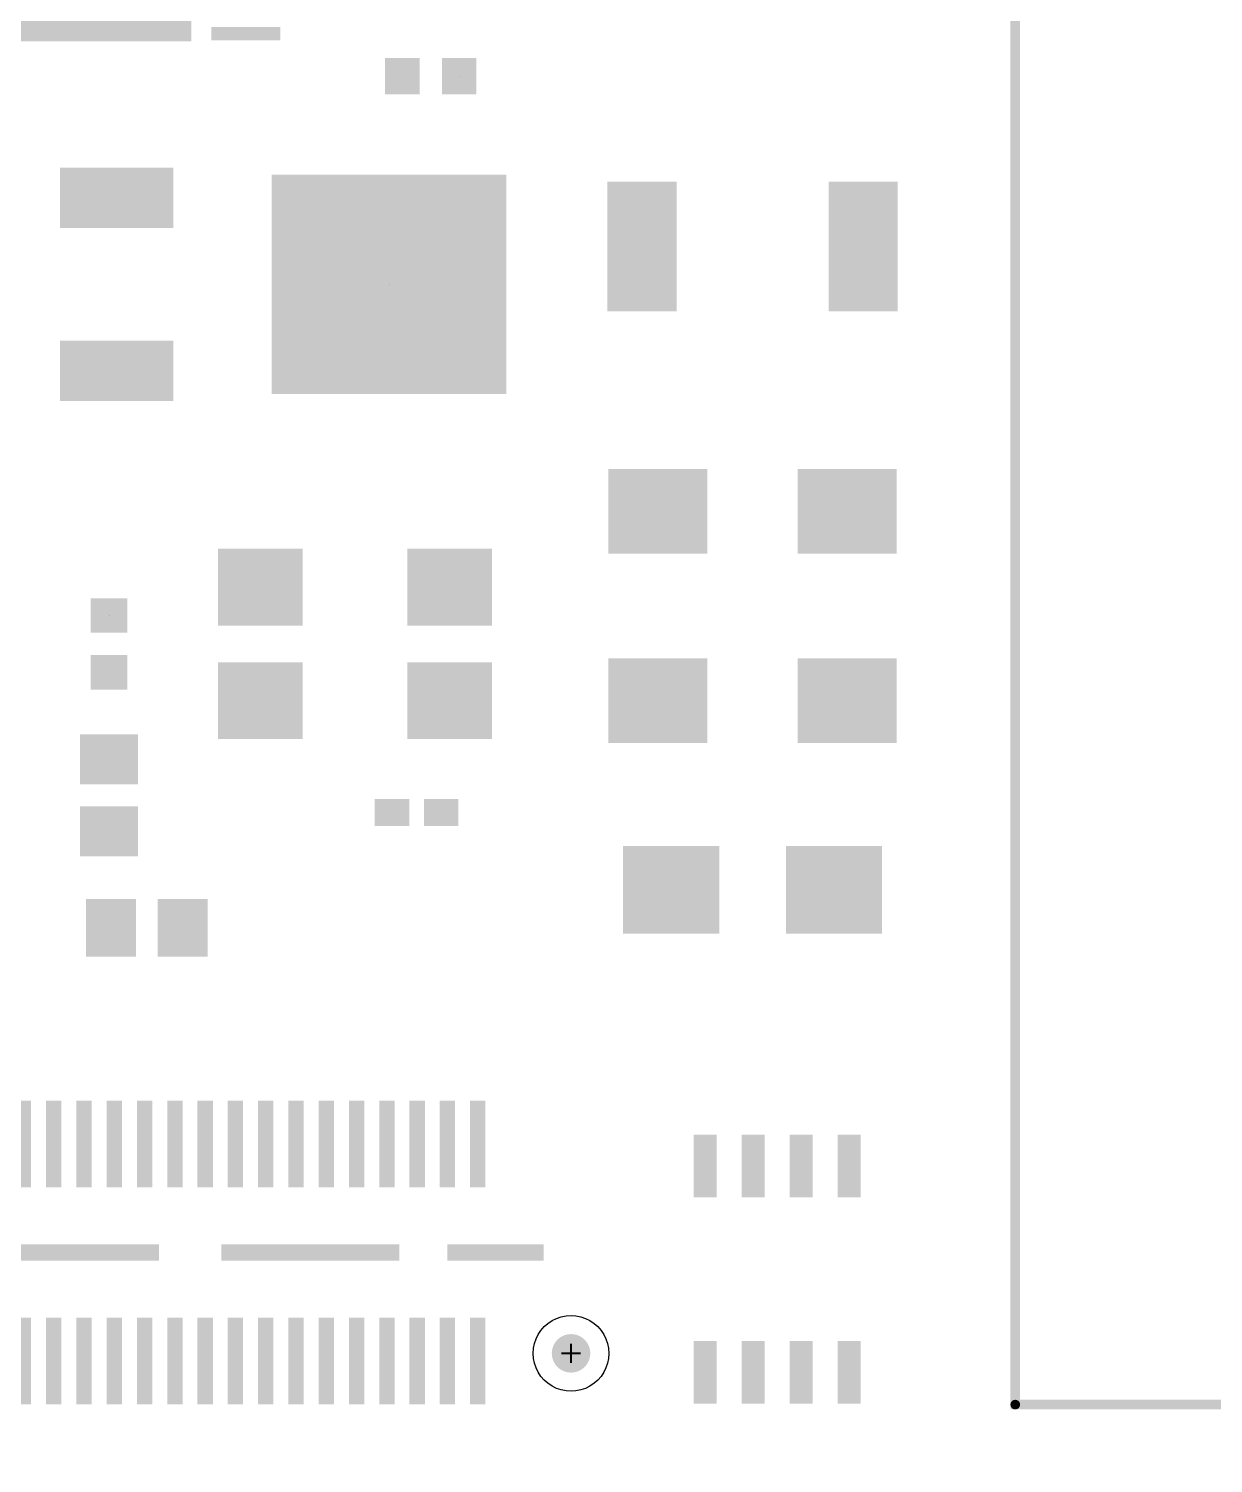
# Model space of a CAD drawing. Extents: x -665 to 9058, y -744 to 6955.
# Drawn here: x 1472 to 2704, y 3498 to 4990 of the extents above; entities that cross this region are included whole.
import ezdxf

# ---------------------------------------------------------------- set-up
doc = ezdxf.new("R2010")
doc.units = 0
for name, pattern in [('KEEPOUT_00011111$0', [2, 1, 1]), ('TRMIDX_2048', [2, 1, 1]), ('TRMIDX_4096', [2, 1, 1])]:
    doc.linetypes.add(name, pattern=pattern)
for name, color, linetype in [('BOARD_OUTLINE_00', 3, 'CONTINUOUS'), ('DIMENSION5_24', 3, 'CONTINUOUS'), ('DIMENSION6_24', 3, 'CONTINUOUS'), ('DIMENSION7_24', 3, 'CONTINUOUS'), ('DRIL_NPLTE_THRU_01', 16, 'CONTINUOUS'), ('DRIL_NPLTE_THRU_02', 171, 'CONTINUOUS'), ('DRIL_NPLTE_THRU_03', 176, 'CONTINUOUS'), ('DRIL_NPLTE_THRU_04', 2, 'CONTINUOUS'), ('DRIL_NPLTE_THRU_05', 3, 'CONTINUOUS'), ('DRIL_NPLTE_THRU_06', 2, 'CONTINUOUS'), ('DRIL_NPLTE_THRU_07', 106, 'CONTINUOUS'), ('DRIL_NPLTE_THRU_08', 5, 'CONTINUOUS'), ('DRIL_NPLTE_THRU_09', 171, 'CONTINUOUS'), ('DRIL_NPLTE_THRU_10', 3, 'CONTINUOUS'), ('DRIL_PLTE_THRU_01', 16, 'CONTINUOUS'), ('DRIL_PLTE_THRU_02', 171, 'CONTINUOUS'), ('DRIL_PLTE_THRU_03', 176, 'CONTINUOUS'), ('DRIL_PLTE_THRU_04', 2, 'CONTINUOUS'), ('DRIL_PLTE_THRU_05', 3, 'CONTINUOUS'), ('DRIL_PLTE_THRU_06', 2, 'CONTINUOUS'), ('DRIL_PLTE_THRU_07', 106, 'CONTINUOUS'), ('DRIL_PLTE_THRU_08', 5, 'CONTINUOUS'), ('DRIL_PLTE_THRU_09', 171, 'CONTINUOUS'), ('DRIL_PLTE_THRU_10', 3, 'CONTINUOUS'), ('DRIL_SYMBOL', 3, 'CONTINUOUS'), ('KEEPOUT_00', 183, 'CONTINUOUS'), ('PADS_BOT', 96, 'CONTINUOUS'), ('PADS_INNER', 1, 'CONTINUOUS'), ('PADS_TOP', 1, 'CONTINUOUS')]:
    doc.layers.add(name, color=color, linetype=linetype)

# ---------------------------------------------------------------- blocks, each defined once
blk = doc.blocks.new('SMOOTH_10')
at = {"const_width": 5}
blk.add_lwpolyline([(-2.5, 0, 1), (2.5, 0, 1)], format="xyb", close=True, dxfattribs=at)
blk = doc.blocks.new('BOARD_35')
at = {"layer": 'BOARD_OUTLINE_00', "const_width": 10}
blk.add_lwpolyline([(500, -9500), (2997.6377952756, -9500), (2997.6377952756, -11940.9448818898), (4021.2598425197, -11940.9448818898), (4021.2598425197, -15500), (736.2204724409, -15500), (500, -13216.5354330709)], close=True, dxfattribs=at)
at = {"layer": 'BOARD_OUTLINE_00'}
blk.add_blockref('SMOOTH_10', (2997.6377952756, -11940.9448818898), dxfattribs=at)
blk = doc.blocks.new('D_2dfeghi_61')
at = {"layer": 'DIMENSION5_24', "linetype": 'TRMIDX_4096', "const_width": 10}
blk.add_lwpolyline([(50, 0), (1979.1338582677, 0)], dxfattribs=at)
at = {"layer": 'DIMENSION7_24', "linetype": 'TRMIDX_4096', "const_width": 1}
blk.add_lwpolyline([(0, 0), (0.0262467192, 0)], dxfattribs=at)
blk = doc.blocks.new('D_1dfeghi_71')
at = {"layer": 'DIMENSION6_24', "linetype": 'TRMIDX_2048', "const_width": 10}
blk.add_lwpolyline([(233.8582677165, -934.2519685039), (233.8582677165, 511.2204724409)], dxfattribs=at)
at = {"layer": 'DIMENSION7_24', "linetype": 'TRMIDX_2048', "const_width": 1}
blk.add_lwpolyline([(233.8582677165, -984.2519685039), (233.8845144357, -984.2519685039)], dxfattribs=at)
blk = doc.blocks.new('D_1dfeghi_72')
at = {"layer": 'DIMENSION5_24', "linetype": 'TRMIDX_2048', "const_width": 10}
blk.add_lwpolyline([(0, 50), (0, 2715.9448818898)], dxfattribs=at)
at = {"layer": 'DIMENSION7_24', "linetype": 'TRMIDX_2048', "const_width": 1}
blk.add_lwpolyline([(0, 0), (0.0262467192, 0)], dxfattribs=at)
blk = doc.blocks.new('DRIL_HOLE_0')
blk.add_lwpolyline([(0, 0, 1), (0, 0, 1)], format="xyb", close=True)
blk = doc.blocks.new('PAD_0')
blk.add_lwpolyline([(0, 0, 1), (0, 0, 1)], format="xyb", close=True)
blk = doc.blocks.new('PAD_10')
at = {"const_width": 14}
blk.add_lwpolyline([(-36, 0), (36, 0)], dxfattribs=at)
blk = doc.blocks.new('STK_BOT_13')
at = {"layer": 'DRIL_NPLTE_THRU_01'}
blk.add_blockref('DRIL_HOLE_0', (0, 0), dxfattribs=at)
at = {"layer": 'DRIL_NPLTE_THRU_02'}
blk.add_blockref('DRIL_HOLE_0', (0, 0), dxfattribs=at)
at = {"layer": 'DRIL_NPLTE_THRU_03'}
blk.add_blockref('DRIL_HOLE_0', (0, 0), dxfattribs=at)
at = {"layer": 'DRIL_NPLTE_THRU_04'}
blk.add_blockref('DRIL_HOLE_0', (0, 0), dxfattribs=at)
at = {"layer": 'DRIL_NPLTE_THRU_05'}
blk.add_blockref('DRIL_HOLE_0', (0, 0), dxfattribs=at)
at = {"layer": 'DRIL_NPLTE_THRU_06'}
blk.add_blockref('DRIL_HOLE_0', (0, 0), dxfattribs=at)
at = {"layer": 'DRIL_NPLTE_THRU_07'}
blk.add_blockref('DRIL_HOLE_0', (0, 0), dxfattribs=at)
at = {"layer": 'DRIL_NPLTE_THRU_08'}
blk.add_blockref('DRIL_HOLE_0', (0, 0), dxfattribs=at)
at = {"layer": 'DRIL_NPLTE_THRU_09'}
blk.add_blockref('DRIL_HOLE_0', (0, 0), dxfattribs=at)
at = {"layer": 'DRIL_NPLTE_THRU_10'}
blk.add_blockref('DRIL_HOLE_0', (0, 0), dxfattribs=at)
at = {"layer": 'PADS_BOT'}
blk.add_blockref('PAD_10', (0, 0), dxfattribs=at)
at = {"layer": 'PADS_INNER'}
blk.add_blockref('PAD_0', (0, 0), dxfattribs=at)
at = {"layer": 'PADS_TOP'}
blk.add_blockref('PAD_0', (0, 0), dxfattribs=at)
blk = doc.blocks.new('PAD_11')
blk.add_lwpolyline([(0, 0), (0, 0)])
blk = doc.blocks.new('PAD_12')
at = {"const_width": 250}
blk.add_lwpolyline([(-200, 0), (200, 0)], dxfattribs=at)
blk = doc.blocks.new('STK_BOT_14')
at = {"layer": 'DRIL_NPLTE_THRU_01'}
blk.add_blockref('DRIL_HOLE_0', (0, 0), dxfattribs=at)
at = {"layer": 'DRIL_NPLTE_THRU_02'}
blk.add_blockref('DRIL_HOLE_0', (0, 0), dxfattribs=at)
at = {"layer": 'DRIL_NPLTE_THRU_03'}
blk.add_blockref('DRIL_HOLE_0', (0, 0), dxfattribs=at)
at = {"layer": 'DRIL_NPLTE_THRU_04'}
blk.add_blockref('DRIL_HOLE_0', (0, 0), dxfattribs=at)
at = {"layer": 'DRIL_NPLTE_THRU_05'}
blk.add_blockref('DRIL_HOLE_0', (0, 0), dxfattribs=at)
at = {"layer": 'DRIL_NPLTE_THRU_06'}
blk.add_blockref('DRIL_HOLE_0', (0, 0), dxfattribs=at)
at = {"layer": 'DRIL_NPLTE_THRU_07'}
blk.add_blockref('DRIL_HOLE_0', (0, 0), dxfattribs=at)
at = {"layer": 'DRIL_NPLTE_THRU_08'}
blk.add_blockref('DRIL_HOLE_0', (0, 0), dxfattribs=at)
at = {"layer": 'DRIL_NPLTE_THRU_09'}
blk.add_blockref('DRIL_HOLE_0', (0, 0), dxfattribs=at)
at = {"layer": 'DRIL_NPLTE_THRU_10'}
blk.add_blockref('DRIL_HOLE_0', (0, 0), dxfattribs=at)
at = {"layer": 'PADS_BOT', "rotation": 90}
blk.add_blockref('PAD_12', (0, 0), dxfattribs=at)
at = {"layer": 'PADS_INNER'}
blk.add_blockref('PAD_11', (0, 0), dxfattribs=at)
at = {"layer": 'PADS_TOP'}
blk.add_blockref('PAD_11', (0, 0), dxfattribs=at)
blk = doc.blocks.new('SYM_BOT_13')
for name, p in [('STK_BOT_14', (0, 0)), ('STK_BOT_13', (-181.6692913386, 191.9291338583)), ('STK_BOT_13', (181.6692913386, 191.9291338583)), ('STK_BOT_13', (-181.6692913386, 166.3385826772)), ('STK_BOT_13', (181.6692913386, 166.3385826772)), ('STK_BOT_13', (-181.6692913386, 140.7480314961)), ('STK_BOT_13', (181.6692913386, 140.7480314961)), ('STK_BOT_13', (-181.6692913386, 115.157480315)), ('STK_BOT_13', (181.6692913386, 115.157480315)), ('STK_BOT_13', (-181.6692913386, 89.5669291339)), ('STK_BOT_13', (181.6692913386, 89.5669291339)), ('STK_BOT_13', (-181.6692913386, 63.9763779528)), ('STK_BOT_13', (181.6692913386, 63.9763779528)), ('STK_BOT_13', (-181.6692913386, 38.3858267717)), ('STK_BOT_13', (181.6692913386, 38.3858267717)), ('STK_BOT_13', (-181.6692913386, 12.7952755906)), ('STK_BOT_13', (181.6692913386, 12.7952755906)), ('STK_BOT_13', (-181.6692913386, -12.7952755906)), ('STK_BOT_13', (181.6692913386, -12.7952755906)), ('STK_BOT_13', (-181.6692913386, -38.3858267717)), ('STK_BOT_13', (181.6692913386, -38.3858267717)), ('STK_BOT_13', (-181.6692913386, -63.9763779528)), ('STK_BOT_13', (181.6692913386, -63.9763779528)), ('STK_BOT_13', (-181.6692913386, -89.5669291339)), ('STK_BOT_13', (181.6692913386, -89.5669291339)), ('STK_BOT_13', (-181.6692913386, -115.157480315)), ('STK_BOT_13', (181.6692913386, -115.157480315)), ('STK_BOT_13', (-181.6692913386, -140.7480314961)), ('STK_BOT_13', (181.6692913386, -140.7480314961)), ('STK_BOT_13', (-181.6692913386, -166.3385826772)), ('STK_BOT_13', (181.6692913386, -166.3385826772)), ('STK_BOT_13', (-181.6692913386, -191.9291338583)), ('STK_BOT_13', (181.6692913386, -191.9291338583))]:
    blk.add_blockref(name, p)
blk = doc.blocks.new('PART_BOT_6')
blk.add_blockref('SYM_BOT_13', (0, 0))
blk = doc.blocks.new('PAD_14')
at = {"const_width": 88}
blk.add_lwpolyline([(-51.5, 0), (51.5, 0)], dxfattribs=at)
blk = doc.blocks.new('STK_BOT_23')
at = {"layer": 'DRIL_PLTE_THRU_01'}
blk.add_blockref('DRIL_HOLE_0', (0, 0), dxfattribs=at)
at = {"layer": 'DRIL_PLTE_THRU_02'}
blk.add_blockref('DRIL_HOLE_0', (0, 0), dxfattribs=at)
at = {"layer": 'DRIL_PLTE_THRU_03'}
blk.add_blockref('DRIL_HOLE_0', (0, 0), dxfattribs=at)
at = {"layer": 'DRIL_PLTE_THRU_04'}
blk.add_blockref('DRIL_HOLE_0', (0, 0), dxfattribs=at)
at = {"layer": 'DRIL_PLTE_THRU_05'}
blk.add_blockref('DRIL_HOLE_0', (0, 0), dxfattribs=at)
at = {"layer": 'DRIL_PLTE_THRU_06'}
blk.add_blockref('DRIL_HOLE_0', (0, 0), dxfattribs=at)
at = {"layer": 'DRIL_PLTE_THRU_07'}
blk.add_blockref('DRIL_HOLE_0', (0, 0), dxfattribs=at)
at = {"layer": 'DRIL_PLTE_THRU_08'}
blk.add_blockref('DRIL_HOLE_0', (0, 0), dxfattribs=at)
at = {"layer": 'DRIL_PLTE_THRU_09'}
blk.add_blockref('DRIL_HOLE_0', (0, 0), dxfattribs=at)
at = {"layer": 'DRIL_PLTE_THRU_10'}
blk.add_blockref('DRIL_HOLE_0', (0, 0), dxfattribs=at)
at = {"layer": 'PADS_BOT'}
blk.add_blockref('PAD_14', (0, 0), dxfattribs=at)
at = {"layer": 'PADS_INNER'}
blk.add_blockref('PAD_0', (0, 0), dxfattribs=at)
at = {"layer": 'PADS_TOP'}
blk.add_blockref('PAD_0', (0, 0), dxfattribs=at)
blk = doc.blocks.new('SYM_BOT_20')
for p in [(-98.4251968504, 0), (98.4251968504, 0)]:
    blk.add_blockref('STK_BOT_23', p)
blk = doc.blocks.new('PART_BOT_25')
blk.add_blockref('SYM_BOT_20', (0, 0))
blk = doc.blocks.new('PAD_13')
at = {"const_width": 36}
blk.add_lwpolyline([(-19, 0), (19, 0)], dxfattribs=at)
blk = doc.blocks.new('STK_BOT_17')
at = {"layer": 'DRIL_NPLTE_THRU_01'}
blk.add_blockref('DRIL_HOLE_0', (0, 0), dxfattribs=at)
at = {"layer": 'DRIL_NPLTE_THRU_02'}
blk.add_blockref('DRIL_HOLE_0', (0, 0), dxfattribs=at)
at = {"layer": 'DRIL_NPLTE_THRU_03'}
blk.add_blockref('DRIL_HOLE_0', (0, 0), dxfattribs=at)
at = {"layer": 'DRIL_NPLTE_THRU_04'}
blk.add_blockref('DRIL_HOLE_0', (0, 0), dxfattribs=at)
at = {"layer": 'DRIL_NPLTE_THRU_05'}
blk.add_blockref('DRIL_HOLE_0', (0, 0), dxfattribs=at)
at = {"layer": 'DRIL_NPLTE_THRU_06'}
blk.add_blockref('DRIL_HOLE_0', (0, 0), dxfattribs=at)
at = {"layer": 'DRIL_NPLTE_THRU_07'}
blk.add_blockref('DRIL_HOLE_0', (0, 0), dxfattribs=at)
at = {"layer": 'DRIL_NPLTE_THRU_08'}
blk.add_blockref('DRIL_HOLE_0', (0, 0), dxfattribs=at)
at = {"layer": 'DRIL_NPLTE_THRU_09'}
blk.add_blockref('DRIL_HOLE_0', (0, 0), dxfattribs=at)
at = {"layer": 'DRIL_NPLTE_THRU_10'}
blk.add_blockref('DRIL_HOLE_0', (0, 0), dxfattribs=at)
at = {"layer": 'PADS_BOT', "rotation": 90}
blk.add_blockref('PAD_13', (0, 0), dxfattribs=at)
at = {"layer": 'PADS_INNER'}
blk.add_blockref('PAD_0', (0, 0), dxfattribs=at)
at = {"layer": 'PADS_TOP'}
blk.add_blockref('PAD_0', (0, 0), dxfattribs=at)
blk = doc.blocks.new('STK_BOT_16')
at = {"layer": 'DRIL_NPLTE_THRU_01'}
blk.add_blockref('DRIL_HOLE_0', (0, 0), dxfattribs=at)
at = {"layer": 'DRIL_NPLTE_THRU_02'}
blk.add_blockref('DRIL_HOLE_0', (0, 0), dxfattribs=at)
at = {"layer": 'DRIL_NPLTE_THRU_03'}
blk.add_blockref('DRIL_HOLE_0', (0, 0), dxfattribs=at)
at = {"layer": 'DRIL_NPLTE_THRU_04'}
blk.add_blockref('DRIL_HOLE_0', (0, 0), dxfattribs=at)
at = {"layer": 'DRIL_NPLTE_THRU_05'}
blk.add_blockref('DRIL_HOLE_0', (0, 0), dxfattribs=at)
at = {"layer": 'DRIL_NPLTE_THRU_06'}
blk.add_blockref('DRIL_HOLE_0', (0, 0), dxfattribs=at)
at = {"layer": 'DRIL_NPLTE_THRU_07'}
blk.add_blockref('DRIL_HOLE_0', (0, 0), dxfattribs=at)
at = {"layer": 'DRIL_NPLTE_THRU_08'}
blk.add_blockref('DRIL_HOLE_0', (0, 0), dxfattribs=at)
at = {"layer": 'DRIL_NPLTE_THRU_09'}
blk.add_blockref('DRIL_HOLE_0', (0, 0), dxfattribs=at)
at = {"layer": 'DRIL_NPLTE_THRU_10'}
blk.add_blockref('DRIL_HOLE_0', (0, 0), dxfattribs=at)
at = {"layer": 'PADS_BOT', "rotation": 90}
blk.add_blockref('PAD_13', (0, 0), dxfattribs=at)
at = {"layer": 'PADS_INNER'}
blk.add_blockref('PAD_0', (0, 0), dxfattribs=at)
at = {"layer": 'PADS_TOP'}
blk.add_blockref('PAD_11', (0, 0), dxfattribs=at)
blk = doc.blocks.new('SYM_BOT_16')
for name, p in [('STK_BOT_17', (-29.5275590551, 0)), ('STK_BOT_16', (29.5275590551, 0))]:
    blk.add_blockref(name, p)
blk = doc.blocks.new('PART_BOT_27')
blk.add_blockref('SYM_BOT_16', (0, 0))
blk = doc.blocks.new('PAD_15')
at = {"const_width": 91}
blk.add_lwpolyline([(-50, 0), (50, 0)], dxfattribs=at)
blk = doc.blocks.new('STK_BOT_29')
at = {"layer": 'DRIL_PLTE_THRU_01'}
blk.add_blockref('DRIL_HOLE_0', (0, 0), dxfattribs=at)
at = {"layer": 'DRIL_PLTE_THRU_02'}
blk.add_blockref('DRIL_HOLE_0', (0, 0), dxfattribs=at)
at = {"layer": 'DRIL_PLTE_THRU_03'}
blk.add_blockref('DRIL_HOLE_0', (0, 0), dxfattribs=at)
at = {"layer": 'DRIL_PLTE_THRU_04'}
blk.add_blockref('DRIL_HOLE_0', (0, 0), dxfattribs=at)
at = {"layer": 'DRIL_PLTE_THRU_05'}
blk.add_blockref('DRIL_HOLE_0', (0, 0), dxfattribs=at)
at = {"layer": 'DRIL_PLTE_THRU_06'}
blk.add_blockref('DRIL_HOLE_0', (0, 0), dxfattribs=at)
at = {"layer": 'DRIL_PLTE_THRU_07'}
blk.add_blockref('DRIL_HOLE_0', (0, 0), dxfattribs=at)
at = {"layer": 'DRIL_PLTE_THRU_08'}
blk.add_blockref('DRIL_HOLE_0', (0, 0), dxfattribs=at)
at = {"layer": 'DRIL_PLTE_THRU_09'}
blk.add_blockref('DRIL_HOLE_0', (0, 0), dxfattribs=at)
at = {"layer": 'DRIL_PLTE_THRU_10'}
blk.add_blockref('DRIL_HOLE_0', (0, 0), dxfattribs=at)
at = {"layer": 'PADS_BOT'}
blk.add_blockref('PAD_15', (0, 0), dxfattribs=at)
at = {"layer": 'PADS_INNER'}
blk.add_blockref('PAD_0', (0, 0), dxfattribs=at)
at = {"layer": 'PADS_TOP'}
blk.add_blockref('PAD_0', (0, 0), dxfattribs=at)
blk = doc.blocks.new('SYM_BOT_23')
for p in [(-84.6456692913, 0), (84.6456692913, 0)]:
    blk.add_blockref('STK_BOT_29', p)
blk = doc.blocks.new('PART_BOT_28')
blk.add_blockref('SYM_BOT_23', (0, 0))
blk = doc.blocks.new('PAD_21')
at = {"const_width": 24}
blk.add_lwpolyline([(-32.5, 0), (32.5, 0)], dxfattribs=at)
blk = doc.blocks.new('STK_BOT_34')
at = {"layer": 'DRIL_NPLTE_THRU_01'}
blk.add_blockref('DRIL_HOLE_0', (0, 0), dxfattribs=at)
at = {"layer": 'DRIL_NPLTE_THRU_02'}
blk.add_blockref('DRIL_HOLE_0', (0, 0), dxfattribs=at)
at = {"layer": 'DRIL_NPLTE_THRU_03'}
blk.add_blockref('DRIL_HOLE_0', (0, 0), dxfattribs=at)
at = {"layer": 'DRIL_NPLTE_THRU_04'}
blk.add_blockref('DRIL_HOLE_0', (0, 0), dxfattribs=at)
at = {"layer": 'DRIL_NPLTE_THRU_05'}
blk.add_blockref('DRIL_HOLE_0', (0, 0), dxfattribs=at)
at = {"layer": 'DRIL_NPLTE_THRU_06'}
blk.add_blockref('DRIL_HOLE_0', (0, 0), dxfattribs=at)
at = {"layer": 'DRIL_NPLTE_THRU_07'}
blk.add_blockref('DRIL_HOLE_0', (0, 0), dxfattribs=at)
at = {"layer": 'DRIL_NPLTE_THRU_08'}
blk.add_blockref('DRIL_HOLE_0', (0, 0), dxfattribs=at)
at = {"layer": 'DRIL_NPLTE_THRU_09'}
blk.add_blockref('DRIL_HOLE_0', (0, 0), dxfattribs=at)
at = {"layer": 'DRIL_NPLTE_THRU_10'}
blk.add_blockref('DRIL_HOLE_0', (0, 0), dxfattribs=at)
at = {"layer": 'PADS_BOT'}
blk.add_blockref('PAD_21', (0, 0), dxfattribs=at)
at = {"layer": 'PADS_INNER'}
blk.add_blockref('PAD_0', (0, 0), dxfattribs=at)
at = {"layer": 'PADS_TOP'}
blk.add_blockref('PAD_0', (0, 0), dxfattribs=at)
blk = doc.blocks.new('SYM_BOT_28')
for p in [(-107.3049868766, 75), (107.3049868766, 75), (-107.3049868766, 25), (107.3049868766, 25), (-107.3049868766, -25), (107.3049868766, -25), (-107.3049868766, -75), (107.3049868766, -75)]:
    blk.add_blockref('STK_BOT_34', p)
blk = doc.blocks.new('PART_BOT_66')
blk.add_blockref('SYM_BOT_28', (0, 0))
blk = doc.blocks.new('PAD_25')
at = {"const_width": 80}
blk.add_lwpolyline([(-44, 0), (44, 0)], dxfattribs=at)
blk = doc.blocks.new('STK_BOT_54')
at = {"layer": 'DRIL_PLTE_THRU_01'}
blk.add_blockref('DRIL_HOLE_0', (0, 0), dxfattribs=at)
at = {"layer": 'DRIL_PLTE_THRU_02'}
blk.add_blockref('DRIL_HOLE_0', (0, 0), dxfattribs=at)
at = {"layer": 'DRIL_PLTE_THRU_03'}
blk.add_blockref('DRIL_HOLE_0', (0, 0), dxfattribs=at)
at = {"layer": 'DRIL_PLTE_THRU_04'}
blk.add_blockref('DRIL_HOLE_0', (0, 0), dxfattribs=at)
at = {"layer": 'DRIL_PLTE_THRU_05'}
blk.add_blockref('DRIL_HOLE_0', (0, 0), dxfattribs=at)
at = {"layer": 'DRIL_PLTE_THRU_06'}
blk.add_blockref('DRIL_HOLE_0', (0, 0), dxfattribs=at)
at = {"layer": 'DRIL_PLTE_THRU_07'}
blk.add_blockref('DRIL_HOLE_0', (0, 0), dxfattribs=at)
at = {"layer": 'DRIL_PLTE_THRU_08'}
blk.add_blockref('DRIL_HOLE_0', (0, 0), dxfattribs=at)
at = {"layer": 'DRIL_PLTE_THRU_09'}
blk.add_blockref('DRIL_HOLE_0', (0, 0), dxfattribs=at)
at = {"layer": 'DRIL_PLTE_THRU_10'}
blk.add_blockref('DRIL_HOLE_0', (0, 0), dxfattribs=at)
at = {"layer": 'PADS_BOT', "rotation": 90}
blk.add_blockref('PAD_25', (0, 0), dxfattribs=at)
at = {"layer": 'PADS_INNER'}
blk.add_blockref('PAD_0', (0, 0), dxfattribs=at)
at = {"layer": 'PADS_TOP'}
blk.add_blockref('PAD_0', (0, 0), dxfattribs=at)
blk = doc.blocks.new('SYM_BOT_36')
for p in [(-59.0551181102, 0), (59.0551181102, 0)]:
    blk.add_blockref('STK_BOT_54', p)
blk = doc.blocks.new('PART_BOT_92')
blk.add_blockref('SYM_BOT_36', (0, 0))
blk = doc.blocks.new('PART_BOT_94')
blk.add_blockref('SYM_BOT_36', (0, 0))
blk = doc.blocks.new('PAD_6')
at = {"const_width": 52}
blk.add_lwpolyline([(-30, 0), (30, 0)], dxfattribs=at)
blk = doc.blocks.new('STK_BOT_55')
at = {"layer": 'DRIL_PLTE_THRU_01'}
blk.add_blockref('DRIL_HOLE_0', (0, 0), dxfattribs=at)
at = {"layer": 'DRIL_PLTE_THRU_02'}
blk.add_blockref('DRIL_HOLE_0', (0, 0), dxfattribs=at)
at = {"layer": 'DRIL_PLTE_THRU_03'}
blk.add_blockref('DRIL_HOLE_0', (0, 0), dxfattribs=at)
at = {"layer": 'DRIL_PLTE_THRU_04'}
blk.add_blockref('DRIL_HOLE_0', (0, 0), dxfattribs=at)
at = {"layer": 'DRIL_PLTE_THRU_05'}
blk.add_blockref('DRIL_HOLE_0', (0, 0), dxfattribs=at)
at = {"layer": 'DRIL_PLTE_THRU_06'}
blk.add_blockref('DRIL_HOLE_0', (0, 0), dxfattribs=at)
at = {"layer": 'DRIL_PLTE_THRU_07'}
blk.add_blockref('DRIL_HOLE_0', (0, 0), dxfattribs=at)
at = {"layer": 'DRIL_PLTE_THRU_08'}
blk.add_blockref('DRIL_HOLE_0', (0, 0), dxfattribs=at)
at = {"layer": 'DRIL_PLTE_THRU_09'}
blk.add_blockref('DRIL_HOLE_0', (0, 0), dxfattribs=at)
at = {"layer": 'DRIL_PLTE_THRU_10'}
blk.add_blockref('DRIL_HOLE_0', (0, 0), dxfattribs=at)
at = {"layer": 'PADS_BOT', "rotation": 90}
blk.add_blockref('PAD_6', (0, 0), dxfattribs=at)
at = {"layer": 'PADS_INNER'}
blk.add_blockref('PAD_0', (0, 0), dxfattribs=at)
at = {"layer": 'PADS_TOP'}
blk.add_blockref('PAD_0', (0, 0), dxfattribs=at)
blk = doc.blocks.new('SYM_BOT_37')
for p in [(-37.4015748031, 0), (37.4015748031, 0)]:
    blk.add_blockref('STK_BOT_55', p)
blk = doc.blocks.new('PART_BOT_96')
blk.add_blockref('SYM_BOT_37', (0, 0))
blk = doc.blocks.new('PART_BOT_97')
blk.add_blockref('SYM_BOT_37', (0, 0))
blk = doc.blocks.new('PART_BOT_98')
blk.add_blockref('SYM_BOT_16', (0, 0))
blk = doc.blocks.new('PAD_31')
at = {"const_width": 28}
blk.add_lwpolyline([(-18, 0), (18, 0)], dxfattribs=at)
blk = doc.blocks.new('STK_BOT_20')
at = {"layer": 'DRIL_PLTE_THRU_01'}
blk.add_blockref('DRIL_HOLE_0', (0, 0), dxfattribs=at)
at = {"layer": 'DRIL_PLTE_THRU_02'}
blk.add_blockref('DRIL_HOLE_0', (0, 0), dxfattribs=at)
at = {"layer": 'DRIL_PLTE_THRU_03'}
blk.add_blockref('DRIL_HOLE_0', (0, 0), dxfattribs=at)
at = {"layer": 'DRIL_PLTE_THRU_04'}
blk.add_blockref('DRIL_HOLE_0', (0, 0), dxfattribs=at)
at = {"layer": 'DRIL_PLTE_THRU_05'}
blk.add_blockref('DRIL_HOLE_0', (0, 0), dxfattribs=at)
at = {"layer": 'DRIL_PLTE_THRU_06'}
blk.add_blockref('DRIL_HOLE_0', (0, 0), dxfattribs=at)
at = {"layer": 'DRIL_PLTE_THRU_07'}
blk.add_blockref('DRIL_HOLE_0', (0, 0), dxfattribs=at)
at = {"layer": 'DRIL_PLTE_THRU_08'}
blk.add_blockref('DRIL_HOLE_0', (0, 0), dxfattribs=at)
at = {"layer": 'DRIL_PLTE_THRU_09'}
blk.add_blockref('DRIL_HOLE_0', (0, 0), dxfattribs=at)
at = {"layer": 'DRIL_PLTE_THRU_10'}
blk.add_blockref('DRIL_HOLE_0', (0, 0), dxfattribs=at)
at = {"layer": 'PADS_BOT'}
blk.add_blockref('PAD_31', (0, 0), dxfattribs=at)
at = {"layer": 'PADS_INNER'}
blk.add_blockref('PAD_0', (0, 0), dxfattribs=at)
at = {"layer": 'PADS_TOP'}
blk.add_blockref('PAD_0', (0, 0), dxfattribs=at)
blk = doc.blocks.new('SYM_BOT_17')
for p in [(-25.5905511811, 0), (25.5905511811, 0)]:
    blk.add_blockref('STK_BOT_20', p)
blk = doc.blocks.new('PART_BOT_150')
blk.add_blockref('SYM_BOT_17', (0, 0))
blk = doc.blocks.new('PART_BODY_BOT_37')
at = {"layer": 'KEEPOUT_00', "linetype": 'KEEPOUT_00011111$0'}
for points in [[(-750.5905511811, 104.9212598425, 1), (-829.3307086614, 104.9212598425, 1)], [(829.3307086614, 104.9212598425, 1), (750.5905511811, 104.9212598425, 1)]]:
    blk.add_lwpolyline(points, format="xyb", close=True, dxfattribs=at)
blk = doc.blocks.new('PAD_32')
at = {"const_width": 16}
blk.add_lwpolyline([(-45, 0), (45, 0)], dxfattribs=at)
blk = doc.blocks.new('STK_BOT_71')
at = {"layer": 'DRIL_NPLTE_THRU_01'}
blk.add_blockref('DRIL_HOLE_0', (0, 0), dxfattribs=at)
at = {"layer": 'DRIL_NPLTE_THRU_02'}
blk.add_blockref('DRIL_HOLE_0', (0, 0), dxfattribs=at)
at = {"layer": 'DRIL_NPLTE_THRU_03'}
blk.add_blockref('DRIL_HOLE_0', (0, 0), dxfattribs=at)
at = {"layer": 'DRIL_NPLTE_THRU_04'}
blk.add_blockref('DRIL_HOLE_0', (0, 0), dxfattribs=at)
at = {"layer": 'DRIL_NPLTE_THRU_05'}
blk.add_blockref('DRIL_HOLE_0', (0, 0), dxfattribs=at)
at = {"layer": 'DRIL_NPLTE_THRU_06'}
blk.add_blockref('DRIL_HOLE_0', (0, 0), dxfattribs=at)
at = {"layer": 'DRIL_NPLTE_THRU_07'}
blk.add_blockref('DRIL_HOLE_0', (0, 0), dxfattribs=at)
at = {"layer": 'DRIL_NPLTE_THRU_08'}
blk.add_blockref('DRIL_HOLE_0', (0, 0), dxfattribs=at)
at = {"layer": 'DRIL_NPLTE_THRU_09'}
blk.add_blockref('DRIL_HOLE_0', (0, 0), dxfattribs=at)
at = {"layer": 'DRIL_NPLTE_THRU_10'}
blk.add_blockref('DRIL_HOLE_0', (0, 0), dxfattribs=at)
at = {"layer": 'PADS_BOT', "rotation": 90}
blk.add_blockref('PAD_32', (0, 0), dxfattribs=at)
at = {"layer": 'PADS_INNER'}
blk.add_blockref('PAD_0', (0, 0), dxfattribs=at)
at = {"layer": 'PADS_TOP'}
blk.add_blockref('PAD_0', (0, 0), dxfattribs=at)
blk = doc.blocks.new('PAD_33')
at = {"const_width": 17}
blk.add_lwpolyline([(-50, 0), (50, 0)], dxfattribs=at)
blk = doc.blocks.new('STK_BOT_72')
at = {"layer": 'DRIL_NPLTE_THRU_01'}
blk.add_blockref('DRIL_HOLE_0', (0, 0), dxfattribs=at)
at = {"layer": 'DRIL_NPLTE_THRU_02'}
blk.add_blockref('DRIL_HOLE_0', (0, 0), dxfattribs=at)
at = {"layer": 'DRIL_NPLTE_THRU_03'}
blk.add_blockref('DRIL_HOLE_0', (0, 0), dxfattribs=at)
at = {"layer": 'DRIL_NPLTE_THRU_04'}
blk.add_blockref('DRIL_HOLE_0', (0, 0), dxfattribs=at)
at = {"layer": 'DRIL_NPLTE_THRU_05'}
blk.add_blockref('DRIL_HOLE_0', (0, 0), dxfattribs=at)
at = {"layer": 'DRIL_NPLTE_THRU_06'}
blk.add_blockref('DRIL_HOLE_0', (0, 0), dxfattribs=at)
at = {"layer": 'DRIL_NPLTE_THRU_07'}
blk.add_blockref('DRIL_HOLE_0', (0, 0), dxfattribs=at)
at = {"layer": 'DRIL_NPLTE_THRU_08'}
blk.add_blockref('DRIL_HOLE_0', (0, 0), dxfattribs=at)
at = {"layer": 'DRIL_NPLTE_THRU_09'}
blk.add_blockref('DRIL_HOLE_0', (0, 0), dxfattribs=at)
at = {"layer": 'DRIL_NPLTE_THRU_10'}
blk.add_blockref('DRIL_HOLE_0', (0, 0), dxfattribs=at)
at = {"layer": 'PADS_BOT'}
blk.add_blockref('PAD_33', (0, 0), dxfattribs=at)
at = {"layer": 'PADS_INNER'}
blk.add_blockref('PAD_0', (0, 0), dxfattribs=at)
at = {"layer": 'PADS_TOP'}
blk.add_blockref('PAD_0', (0, 0), dxfattribs=at)
blk = doc.blocks.new('PAD_34')
at = {"const_width": 17}
blk.add_lwpolyline([(-92.5196850394, 0), (92.5196850394, 0)], dxfattribs=at)
blk = doc.blocks.new('STK_BOT_73')
at = {"layer": 'DRIL_NPLTE_THRU_01'}
blk.add_blockref('DRIL_HOLE_0', (0, 0), dxfattribs=at)
at = {"layer": 'DRIL_NPLTE_THRU_02'}
blk.add_blockref('DRIL_HOLE_0', (0, 0), dxfattribs=at)
at = {"layer": 'DRIL_NPLTE_THRU_03'}
blk.add_blockref('DRIL_HOLE_0', (0, 0), dxfattribs=at)
at = {"layer": 'DRIL_NPLTE_THRU_04'}
blk.add_blockref('DRIL_HOLE_0', (0, 0), dxfattribs=at)
at = {"layer": 'DRIL_NPLTE_THRU_05'}
blk.add_blockref('DRIL_HOLE_0', (0, 0), dxfattribs=at)
at = {"layer": 'DRIL_NPLTE_THRU_06'}
blk.add_blockref('DRIL_HOLE_0', (0, 0), dxfattribs=at)
at = {"layer": 'DRIL_NPLTE_THRU_07'}
blk.add_blockref('DRIL_HOLE_0', (0, 0), dxfattribs=at)
at = {"layer": 'DRIL_NPLTE_THRU_08'}
blk.add_blockref('DRIL_HOLE_0', (0, 0), dxfattribs=at)
at = {"layer": 'DRIL_NPLTE_THRU_09'}
blk.add_blockref('DRIL_HOLE_0', (0, 0), dxfattribs=at)
at = {"layer": 'DRIL_NPLTE_THRU_10'}
blk.add_blockref('DRIL_HOLE_0', (0, 0), dxfattribs=at)
at = {"layer": 'PADS_BOT'}
blk.add_blockref('PAD_34', (0, 0), dxfattribs=at)
at = {"layer": 'PADS_INNER'}
blk.add_blockref('PAD_0', (0, 0), dxfattribs=at)
at = {"layer": 'PADS_TOP'}
blk.add_blockref('PAD_0', (0, 0), dxfattribs=at)
blk = doc.blocks.new('PAD_35')
at = {"const_width": 17}
blk.add_lwpolyline([(-92.5, 0), (92.5, 0)], dxfattribs=at)
blk = doc.blocks.new('STK_BOT_74')
at = {"layer": 'DRIL_NPLTE_THRU_01'}
blk.add_blockref('DRIL_HOLE_0', (0, 0), dxfattribs=at)
at = {"layer": 'DRIL_NPLTE_THRU_02'}
blk.add_blockref('DRIL_HOLE_0', (0, 0), dxfattribs=at)
at = {"layer": 'DRIL_NPLTE_THRU_03'}
blk.add_blockref('DRIL_HOLE_0', (0, 0), dxfattribs=at)
at = {"layer": 'DRIL_NPLTE_THRU_04'}
blk.add_blockref('DRIL_HOLE_0', (0, 0), dxfattribs=at)
at = {"layer": 'DRIL_NPLTE_THRU_05'}
blk.add_blockref('DRIL_HOLE_0', (0, 0), dxfattribs=at)
at = {"layer": 'DRIL_NPLTE_THRU_06'}
blk.add_blockref('DRIL_HOLE_0', (0, 0), dxfattribs=at)
at = {"layer": 'DRIL_NPLTE_THRU_07'}
blk.add_blockref('DRIL_HOLE_0', (0, 0), dxfattribs=at)
at = {"layer": 'DRIL_NPLTE_THRU_08'}
blk.add_blockref('DRIL_HOLE_0', (0, 0), dxfattribs=at)
at = {"layer": 'DRIL_NPLTE_THRU_09'}
blk.add_blockref('DRIL_HOLE_0', (0, 0), dxfattribs=at)
at = {"layer": 'DRIL_NPLTE_THRU_10'}
blk.add_blockref('DRIL_HOLE_0', (0, 0), dxfattribs=at)
at = {"layer": 'PADS_BOT'}
blk.add_blockref('PAD_35', (0, 0), dxfattribs=at)
at = {"layer": 'PADS_INNER'}
blk.add_blockref('PAD_0', (0, 0), dxfattribs=at)
at = {"layer": 'PADS_TOP'}
blk.add_blockref('PAD_0', (0, 0), dxfattribs=at)
blk = doc.blocks.new('DRIL_SYMBOL_40')
at = {"layer": 'DRIL_SYMBOL', "const_width": 2}
for points in [[(-10, 0), (10, 0)], [(0, -10), (0, 10)]]:
    blk.add_lwpolyline(points, dxfattribs=at)
blk = doc.blocks.new('DRIL_HOLE_40')
at = {"const_width": 20}
blk.add_lwpolyline([(-10, 0, 1), (10, 0, 1)], format="xyb", close=True, dxfattribs=at)
blk.add_blockref('DRIL_SYMBOL_40', (0, 0))
blk = doc.blocks.new('PAD_3')
at = {"const_width": 20}
blk.add_lwpolyline([(0, -10, 1), (0, 10, 1)], format="xyb", close=True, dxfattribs=at)
blk = doc.blocks.new('STK_BOT_38')
at = {"layer": 'DRIL_NPLTE_THRU_01'}
blk.add_blockref('DRIL_HOLE_40', (0, 0), dxfattribs=at)
at = {"layer": 'DRIL_NPLTE_THRU_02'}
blk.add_blockref('DRIL_HOLE_40', (0, 0), dxfattribs=at)
at = {"layer": 'DRIL_NPLTE_THRU_03'}
blk.add_blockref('DRIL_HOLE_40', (0, 0), dxfattribs=at)
at = {"layer": 'DRIL_NPLTE_THRU_04'}
blk.add_blockref('DRIL_HOLE_40', (0, 0), dxfattribs=at)
at = {"layer": 'DRIL_NPLTE_THRU_05'}
blk.add_blockref('DRIL_HOLE_40', (0, 0), dxfattribs=at)
at = {"layer": 'DRIL_NPLTE_THRU_06'}
blk.add_blockref('DRIL_HOLE_40', (0, 0), dxfattribs=at)
at = {"layer": 'DRIL_NPLTE_THRU_07'}
blk.add_blockref('DRIL_HOLE_40', (0, 0), dxfattribs=at)
at = {"layer": 'DRIL_NPLTE_THRU_08'}
blk.add_blockref('DRIL_HOLE_40', (0, 0), dxfattribs=at)
at = {"layer": 'DRIL_NPLTE_THRU_09'}
blk.add_blockref('DRIL_HOLE_40', (0, 0), dxfattribs=at)
at = {"layer": 'DRIL_NPLTE_THRU_10'}
blk.add_blockref('DRIL_HOLE_40', (0, 0), dxfattribs=at)
at = {"layer": 'PADS_BOT'}
blk.add_blockref('PAD_3', (0, 0), dxfattribs=at)
at = {"layer": 'PADS_INNER'}
blk.add_blockref('PAD_3', (0, 0), dxfattribs=at)
at = {"layer": 'PADS_TOP'}
blk.add_blockref('PAD_3', (0, 0), dxfattribs=at)
blk = doc.blocks.new('SYM_BOT_42')
for name, p in [('STK_BOT_71', (-692.9133858268, 112.7952755906)), ('STK_BOT_71', (-661.4173228346, 112.7952755906)), ('STK_BOT_71', (-629.9212598425, 112.7952755906)), ('STK_BOT_71', (-598.4251968504, 112.7952755906)), ('STK_BOT_71', (-566.9291338583, 112.7952755906)), ('STK_BOT_71', (-535.4330708661, 112.7952755906)), ('STK_BOT_71', (-503.937007874, 112.7952755906)), ('STK_BOT_71', (-472.4409448819, 112.7952755906)), ('STK_BOT_71', (-440.9448818898, 112.7952755906)), ('STK_BOT_71', (-409.4488188976, 112.7952755906)), ('STK_BOT_71', (-377.9527559055, 112.7952755906)), ('STK_BOT_71', (-346.4566929134, 112.7952755906)), ('STK_BOT_71', (-314.9606299213, 112.7952755906)), ('STK_BOT_71', (-283.4645669291, 112.7952755906)), ('STK_BOT_71', (-251.968503937, 112.7952755906)), ('STK_BOT_71', (-220.4724409449, 112.7952755906)), ('STK_BOT_71', (-188.9763779528, 112.7952755906)), ('STK_BOT_71', (-157.4803149606, 112.7952755906)), ('STK_BOT_71', (-125.9842519685, 112.7952755906)), ('STK_BOT_71', (-94.4881889764, 112.7952755906)), ('STK_BOT_71', (94.4881889764, 112.7952755906)), ('STK_BOT_71', (125.9842519685, 112.7952755906)), ('STK_BOT_71', (157.4803149606, 112.7952755906)), ('STK_BOT_71', (188.9763779528, 112.7952755906)), ('STK_BOT_71', (220.4724409449, 112.7952755906)), ('STK_BOT_71', (251.968503937, 112.7952755906)), ('STK_BOT_71', (283.4645669291, 112.7952755906)), ('STK_BOT_71', (314.9606299213, 112.7952755906)), ('STK_BOT_71', (346.4566929134, 112.7952755906)), ('STK_BOT_71', (377.9527559055, 112.7952755906)), ('STK_BOT_71', (409.4488188976, 112.7952755906)), ('STK_BOT_71', (440.9448818898, 112.7952755906)), ('STK_BOT_71', (472.4409448819, 112.7952755906)), ('STK_BOT_71', (503.937007874, 112.7952755906)), ('STK_BOT_71', (535.4330708661, 112.7952755906)), ('STK_BOT_71', (566.9291338583, 112.7952755906)), ('STK_BOT_71', (598.4251968504, 112.7952755906)), ('STK_BOT_71', (629.9212598425, 112.7952755906)), ('STK_BOT_71', (661.4173228346, 112.7952755906)), ('STK_BOT_71', (692.9133858268, 112.7952755906)), ('PART_BODY_BOT_37', (0, 0)), ('STK_BOT_38', (-789.96, 104.92)), ('STK_BOT_38', (789.9598425197, 104.9200787402)), ('STK_BOT_72', (-711.4173228346, 0)), ('STK_BOT_73', (-518.8976377953, 0)), ('STK_BOT_74', (-268.8976377953, 0)), ('STK_BOT_72', (-76.3779527559, 0)), ('STK_BOT_72', (76.3779527559, 0)), ('STK_BOT_74', (268.8976377953, 0)), ('STK_BOT_74', (518.8976377953, 0)), ('STK_BOT_72', (711.4173228346, 0)), ('STK_BOT_71', (-692.9133858268, -112.7952755906)), ('STK_BOT_71', (-661.4173228346, -112.7952755906)), ('STK_BOT_71', (-629.9212598425, -112.7952755906)), ('STK_BOT_71', (-598.4251968504, -112.7952755906)), ('STK_BOT_71', (-566.9291338583, -112.7952755906)), ('STK_BOT_71', (-535.4330708661, -112.7952755906)), ('STK_BOT_71', (-503.937007874, -112.7952755906)), ('STK_BOT_71', (-472.4409448819, -112.7952755906)), ('STK_BOT_71', (-440.9448818898, -112.7952755906)), ('STK_BOT_71', (-409.4488188976, -112.7952755906)), ('STK_BOT_71', (-377.9527559055, -112.7952755906)), ('STK_BOT_71', (-346.4566929134, -112.7952755906)), ('STK_BOT_71', (-314.9606299213, -112.7952755906)), ('STK_BOT_71', (-283.4645669291, -112.7952755906)), ('STK_BOT_71', (-251.968503937, -112.7952755906)), ('STK_BOT_71', (-220.4724409449, -112.7952755906)), ('STK_BOT_71', (-188.9763779528, -112.7952755906)), ('STK_BOT_71', (-157.4803149606, -112.7952755906)), ('STK_BOT_71', (-125.9842519685, -112.7952755906)), ('STK_BOT_71', (-94.4881889764, -112.7952755906)), ('STK_BOT_71', (94.4881889764, -112.7952755906)), ('STK_BOT_71', (125.9842519685, -112.7952755906)), ('STK_BOT_71', (157.4803149606, -112.7952755906)), ('STK_BOT_71', (188.9763779528, -112.7952755906)), ('STK_BOT_71', (220.4724409449, -112.7952755906)), ('STK_BOT_71', (251.968503937, -112.7952755906)), ('STK_BOT_71', (283.4645669291, -112.7952755906)), ('STK_BOT_71', (314.9606299213, -112.7952755906)), ('STK_BOT_71', (346.4566929134, -112.7952755906)), ('STK_BOT_71', (377.9527559055, -112.7952755906)), ('STK_BOT_71', (409.4488188976, -112.7952755906)), ('STK_BOT_71', (440.9448818898, -112.7952755906)), ('STK_BOT_71', (472.4409448819, -112.7952755906)), ('STK_BOT_71', (503.937007874, -112.7952755906)), ('STK_BOT_71', (535.4330708661, -112.7952755906)), ('STK_BOT_71', (566.9291338583, -112.7952755906)), ('STK_BOT_71', (598.4251968504, -112.7952755906)), ('STK_BOT_71', (629.9212598425, -112.7952755906)), ('STK_BOT_71', (661.4173228346, -112.7952755906)), ('STK_BOT_71', (692.9133858268, -112.7952755906))]:
    blk.add_blockref(name, p)
blk = doc.blocks.new('PART_BOT_162')
blk.add_blockref('SYM_BOT_42', (0, 0))
blk = doc.blocks.new('PAD_36')
at = {"const_width": 72}
blk.add_lwpolyline([(-67.5, 0), (67.5, 0)], dxfattribs=at)
blk = doc.blocks.new('STK_BOT_99')
at = {"layer": 'DRIL_NPLTE_THRU_01'}
blk.add_blockref('DRIL_HOLE_0', (0, 0), dxfattribs=at)
at = {"layer": 'DRIL_NPLTE_THRU_02'}
blk.add_blockref('DRIL_HOLE_0', (0, 0), dxfattribs=at)
at = {"layer": 'DRIL_NPLTE_THRU_03'}
blk.add_blockref('DRIL_HOLE_0', (0, 0), dxfattribs=at)
at = {"layer": 'DRIL_NPLTE_THRU_04'}
blk.add_blockref('DRIL_HOLE_0', (0, 0), dxfattribs=at)
at = {"layer": 'DRIL_NPLTE_THRU_05'}
blk.add_blockref('DRIL_HOLE_0', (0, 0), dxfattribs=at)
at = {"layer": 'DRIL_NPLTE_THRU_06'}
blk.add_blockref('DRIL_HOLE_0', (0, 0), dxfattribs=at)
at = {"layer": 'DRIL_NPLTE_THRU_07'}
blk.add_blockref('DRIL_HOLE_0', (0, 0), dxfattribs=at)
at = {"layer": 'DRIL_NPLTE_THRU_08'}
blk.add_blockref('DRIL_HOLE_0', (0, 0), dxfattribs=at)
at = {"layer": 'DRIL_NPLTE_THRU_09'}
blk.add_blockref('DRIL_HOLE_0', (0, 0), dxfattribs=at)
at = {"layer": 'DRIL_NPLTE_THRU_10'}
blk.add_blockref('DRIL_HOLE_0', (0, 0), dxfattribs=at)
at = {"layer": 'PADS_BOT', "rotation": 90}
blk.add_blockref('PAD_36', (0, 0), dxfattribs=at)
at = {"layer": 'PADS_INNER'}
blk.add_blockref('PAD_0', (0, 0), dxfattribs=at)
at = {"layer": 'PADS_TOP'}
blk.add_blockref('PAD_0', (0, 0), dxfattribs=at)
blk = doc.blocks.new('SYM_BOT_45')
for p in [(-115, 0), (115, 0)]:
    blk.add_blockref('STK_BOT_99', p)
blk = doc.blocks.new('PART_BOT_166')
blk.add_blockref('SYM_BOT_45', (0, 0))
blk = doc.blocks.new('PAD_41')
at = {"const_width": 63}
blk.add_lwpolyline([(-59, 0), (59, 0)], dxfattribs=at)
blk = doc.blocks.new('STK_BOT_104')
at = {"layer": 'DRIL_PLTE_THRU_01'}
blk.add_blockref('DRIL_HOLE_0', (0, 0), dxfattribs=at)
at = {"layer": 'DRIL_PLTE_THRU_02'}
blk.add_blockref('DRIL_HOLE_0', (0, 0), dxfattribs=at)
at = {"layer": 'DRIL_PLTE_THRU_03'}
blk.add_blockref('DRIL_HOLE_0', (0, 0), dxfattribs=at)
at = {"layer": 'DRIL_PLTE_THRU_04'}
blk.add_blockref('DRIL_HOLE_0', (0, 0), dxfattribs=at)
at = {"layer": 'DRIL_PLTE_THRU_05'}
blk.add_blockref('DRIL_HOLE_0', (0, 0), dxfattribs=at)
at = {"layer": 'DRIL_PLTE_THRU_06'}
blk.add_blockref('DRIL_HOLE_0', (0, 0), dxfattribs=at)
at = {"layer": 'DRIL_PLTE_THRU_07'}
blk.add_blockref('DRIL_HOLE_0', (0, 0), dxfattribs=at)
at = {"layer": 'DRIL_PLTE_THRU_08'}
blk.add_blockref('DRIL_HOLE_0', (0, 0), dxfattribs=at)
at = {"layer": 'DRIL_PLTE_THRU_09'}
blk.add_blockref('DRIL_HOLE_0', (0, 0), dxfattribs=at)
at = {"layer": 'DRIL_PLTE_THRU_10'}
blk.add_blockref('DRIL_HOLE_0', (0, 0), dxfattribs=at)
at = {"layer": 'PADS_BOT', "rotation": 90}
blk.add_blockref('PAD_41', (0, 0), dxfattribs=at)
at = {"layer": 'PADS_INNER'}
blk.add_blockref('PAD_0', (0, 0), dxfattribs=at)
at = {"layer": 'PADS_TOP'}
blk.add_blockref('PAD_0', (0, 0), dxfattribs=at)
blk = doc.blocks.new('PAD_42')
at = {"const_width": 228}
blk.add_lwpolyline([(-122, 0), (122, 0)], dxfattribs=at)
blk = doc.blocks.new('STK_BOT_105')
at = {"layer": 'DRIL_PLTE_THRU_01'}
blk.add_blockref('DRIL_HOLE_0', (0, 0), dxfattribs=at)
at = {"layer": 'DRIL_PLTE_THRU_02'}
blk.add_blockref('DRIL_HOLE_0', (0, 0), dxfattribs=at)
at = {"layer": 'DRIL_PLTE_THRU_03'}
blk.add_blockref('DRIL_HOLE_0', (0, 0), dxfattribs=at)
at = {"layer": 'DRIL_PLTE_THRU_04'}
blk.add_blockref('DRIL_HOLE_0', (0, 0), dxfattribs=at)
at = {"layer": 'DRIL_PLTE_THRU_05'}
blk.add_blockref('DRIL_HOLE_0', (0, 0), dxfattribs=at)
at = {"layer": 'DRIL_PLTE_THRU_06'}
blk.add_blockref('DRIL_HOLE_0', (0, 0), dxfattribs=at)
at = {"layer": 'DRIL_PLTE_THRU_07'}
blk.add_blockref('DRIL_HOLE_0', (0, 0), dxfattribs=at)
at = {"layer": 'DRIL_PLTE_THRU_08'}
blk.add_blockref('DRIL_HOLE_0', (0, 0), dxfattribs=at)
at = {"layer": 'DRIL_PLTE_THRU_09'}
blk.add_blockref('DRIL_HOLE_0', (0, 0), dxfattribs=at)
at = {"layer": 'DRIL_PLTE_THRU_10'}
blk.add_blockref('DRIL_HOLE_0', (0, 0), dxfattribs=at)
at = {"layer": 'PADS_BOT', "rotation": 90}
blk.add_blockref('PAD_42', (0, 0), dxfattribs=at)
at = {"layer": 'PADS_INNER'}
blk.add_blockref('PAD_0', (0, 0), dxfattribs=at)
at = {"layer": 'PADS_TOP'}
blk.add_blockref('PAD_11', (0, 0), dxfattribs=at)
blk = doc.blocks.new('SYM_BOT_50')
for name, p in [('STK_BOT_105', (0, 133.8582677165)), ('STK_BOT_104', (-90, -149.6062992126)), ('STK_BOT_104', (90, -149.6062992126))]:
    blk.add_blockref(name, p)
blk = doc.blocks.new('PART_BOT_170')
blk.add_blockref('SYM_BOT_50', (0, 0))
blk = doc.blocks.new('PART_BOT_381')
blk.add_blockref('SYM_BOT_20', (0, 0))

msp = doc.modelspace()

# ---------------------------------------------------------------- block references
for name, p in [('D_1dfeghi_71', (2263.7795275591, 5763.7795275591)), ('D_1dfeghi_72', (2497.6377952756, 3559.0551181102)), ('D_2dfeghi_61', (2480.3149606299, 3559.0551181102)), ('BOARD_35', (-500, 15500))]:
    msp.add_blockref(name, p)
at = {"xscale": -1}
for name, p, rotation in [('PART_BOT_6', (1515.7480314961, 5177.1653543307), -180), ('PART_BOT_27', (1889.7637795276, 4940.9448818898), -180), ('PART_BOT_166', (2224.4094488189, 4763.7795275591), -180), ('PART_BOT_170', (1712.5984251969, 4724.4094488189), -90), ('PART_BOT_25', (2224.4094488189, 4488.188976378), -180), ('PART_BOT_92', (1712.5984251969, 4350.3937007874), -90), ('PART_BOT_94', (1909.4488188976, 4350.3937007874), -90), ('PART_BOT_98', (1555.1181102362, 4350.3937007874), -90), ('PART_BOT_381', (2224.4094488189, 4291.3385826772), -180), ('PART_BOT_97', (1555.1181102362, 4192.9133858268), -90), ('PART_BOT_162', (1245.6692913386, 3717.3228346457), -180), ('PART_BOT_66', (2250, 3700), -270)]:
    msp.add_blockref(name, p, dxfattribs=dict(at, rotation=rotation))
for name, p in [('PART_BOT_150', (1875, 4175)), ('PART_BOT_28', (2224.4094488189, 4094.4881889764)), ('PART_BOT_96', (1594.4881889764, 4055.1181102362))]:
    msp.add_blockref(name, p, dxfattribs=at)

doc.saveas('drawing.dxf')
